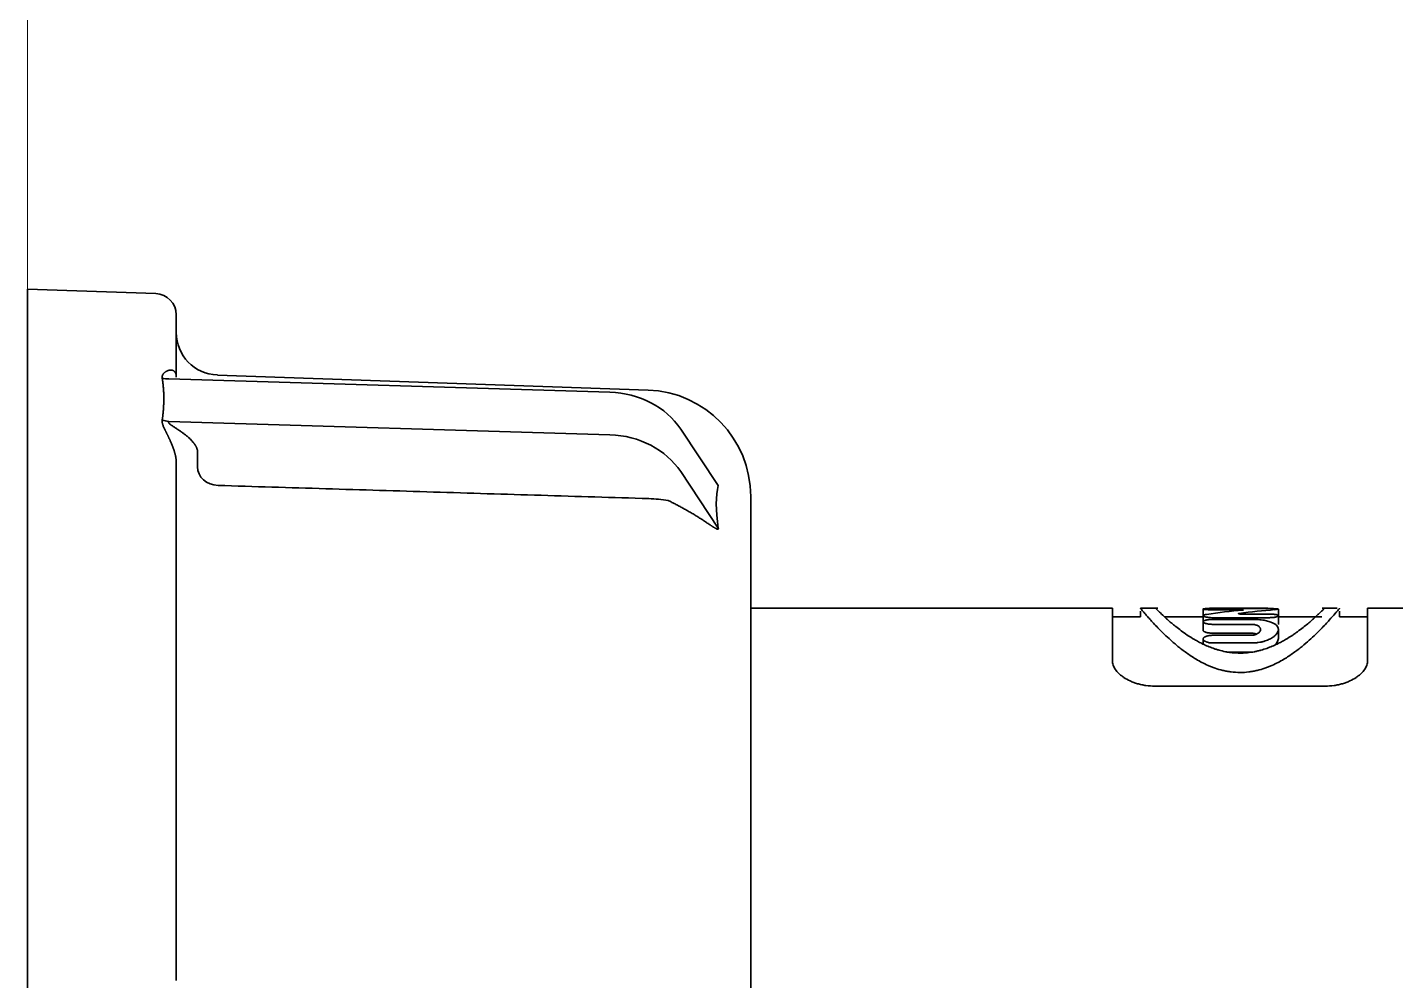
# Model space of a CAD drawing. Extents: x 5809 to 10669, y -850 to 3886.
# Drawn here: x 9464.05 to 9496.21, y 1351.83 to 1374.23 of the extents above; entities that cross this region are included whole.
import ezdxf

# ---------------------------------------------------------------- set-up
doc = ezdxf.new("R2010")
doc.units = 0
doc.header["$LTSCALE"] = 5
doc.layers.get('0').update_dxf_attribs({"linetype": 'CONTINUOUS', "lineweight": 0})
doc.layers.add('1', color=7, linetype='CONTINUOUS', true_color=0xffffff)

msp = doc.modelspace()

# ---------------------------------------------------------------- linework, layer by layer
at = {"color": 4}
msp.add_line((9464.053, 1399.826), (9464.053, 1299.826), dxfattribs=at)
at = {"layer": '1', "color": 7, "linetype": 'Continuous', "lineweight": 35}
for p, q in [((9464.053, 1331.576), (9464.053, 1368.076)), ((9467.071, 1367.971), (9464.053, 1368.076)), ((9467.553, 1367.471), (9467.553, 1366.009)), ((9467.375, 1365.966), (9477.745, 1365.652)), ((9478.641, 1365.704), (9468.518, 1366.057)), ((9477.745, 1364.652), (9467.375, 1364.966)), ((9479.408, 1364.787), (9480.291, 1363.462)), ((9468.053, 1363.898), (9468.053, 1364.262)), ((9467.553, 1364.009), (9467.553, 1351.826)), ((9480.291, 1362.462), (9479.408, 1363.787)), ((9481.053, 1363.206), (9481.053, 1336.447)), ((9489.553, 1360.576), (9481.053, 1360.576)), ((9489.553, 1360.576), (9489.553, 1359.343)), ((9490.211, 1360.376), (9489.553, 1360.376)), ((9490.62, 1360.576), (9490.211, 1360.576)), ((9490.211, 1360.508), (9490.211, 1360.376)), ((9491.688, 1360.376), (9490.776, 1360.376)), ((9491.688, 1360.403), (9491.688, 1360.557)), ((9491.688, 1360.401), (9491.688, 1360.262)), ((9493.207, 1360.568), (9491.923, 1360.568)), ((9491.923, 1360.54), (9492.584, 1360.54)), ((9492.833, 1360.315), (9491.923, 1360.315)), ((9491.931, 1360.354), (9493.221, 1360.354)), ((9493.203, 1360.576), (9491.951, 1360.576)), ((9492.44, 1360.568), (9492.44, 1360.574)), ((9492.44, 1360.574), (9492.703, 1360.574)), ((9492.533, 1360.443), (9492.533, 1360.455)), ((9493.221, 1360.44), (9492.568, 1360.44)), ((9492.584, 1360.54), (9492.584, 1360.53)), ((9492.636, 1360.537), (9492.584, 1360.54)), ((9492.62, 1360.533), (9492.636, 1360.536)), ((9492.703, 1360.574), (9492.703, 1360.568)), ((9493.455, 1360.556), (9493.375, 1360.543)), ((9493.455, 1360.406), (9493.455, 1360.556)), ((9493.455, 1360.197), (9493.455, 1360.4)), ((9494.48, 1360.376), (9493.455, 1360.376)), ((9494.837, 1360.576), (9494.487, 1360.576)), ((9494.895, 1360.376), (9494.895, 1360.507)), ((9495.553, 1360.376), (9494.895, 1360.376)), ((9495.553, 1360.576), (9495.553, 1359.343)), ((9514.953, 1360.576), (9495.553, 1360.576)), ((9491.688, 1360.259), (9491.688, 1360.053)), ((9491.923, 1360.198), (9492.817, 1360.198)), ((9492.817, 1359.991), (9491.923, 1359.991)), ((9493.455, 1359.868), (9493.455, 1360.077)), ((9491.688, 1359.853), (9491.688, 1359.742)), ((9492.817, 1359.941), (9491.923, 1359.941)), ((9491.923, 1359.76), (9492.833, 1359.76)), ((9492.833, 1359.543), (9492.316, 1359.543)), ((9494.553, 1358.746), (9490.553, 1358.746))]:
    msp.add_line(p, q, dxfattribs=at)
for centre, radius, start, end in [((9467.053, 1367.471), 0.5, 0, 88), ((9468.553, 1367.057), 1, 180, 268), ((9478.553, 1363.206), 2.5, 0, 88)]:
    msp.add_arc(centre, radius, start, end, dxfattribs=at)
for centre, major_axis, ratio, start_param, end_param in [((9477.676, 1363.921), (2, 0), 0.866025, 0.523599, 1.53589), ((9477.676, 1362.921), (-2, 0), 0.866025, 3.665191, 4.677482), ((9468.555, 1363.896), (0.502, 0), 0.866025, 3.137813, 4.674264), ((9482.995, 1358.905), (-2.46, 4.919), 0.25, 0.28081, 0.646485), ((9478.553, 1360.574), (-2.98, 0), 0.866025, 4.522349, 4.677177), ((9493.668, 1349.826), (11.675, 0), 0.92076, 1.660733, 1.734392), ((9494.284, 1349.826), (-11.675, 0), 0.92076, -1.49287, -1.42025)]:
    msp.add_ellipse(centre, major_axis=major_axis, ratio=ratio, start_param=start_param, end_param=end_param, dxfattribs=at)
for points, knots in [([(9467.223, 1365.979), (9467.223, 1365.981), (9467.222, 1365.985), (9467.221, 1365.99), (9467.221, 1365.996), (9467.221, 1366.001), (9467.221, 1366.007), (9467.221, 1366.012), (9467.221, 1366.018), (9467.222, 1366.023), (9467.223, 1366.028), (9467.224, 1366.033), (9467.225, 1366.038), (9467.227, 1366.043), (9467.229, 1366.048), (9467.231, 1366.053), (9467.233, 1366.058), (9467.235, 1366.063), (9467.24, 1366.072), (9467.248, 1366.084), (9467.261, 1366.098), (9467.275, 1366.113), (9467.289, 1366.124), (9467.303, 1366.133), (9467.314, 1366.141), (9467.326, 1366.148), (9467.338, 1366.154), (9467.351, 1366.159), (9467.363, 1366.164), (9467.375, 1366.168), (9467.388, 1366.171), (9467.401, 1366.173), (9467.409, 1366.174), (9467.413, 1366.174)], [0, 0, 0, 0, 0.015878, 0.031814, 0.047812, 0.06388, 0.080024, 0.096249, 0.112563, 0.128971, 0.145479, 0.162093, 0.178818, 0.19566, 0.212625, 0.229717, 0.246942, 0.264306, 0.281812, 0.341486, 0.403922, 0.469212, 0.537436, 0.583365, 0.629342, 0.675374, 0.721474, 0.767649, 0.81391, 0.860266, 0.906726, 0.953301, 1, 1, 1, 1]), ([(9467.413, 1366.174), (9467.415, 1366.174), (9467.419, 1366.174), (9467.426, 1366.175), (9467.432, 1366.174), (9467.438, 1366.174), (9467.444, 1366.173), (9467.45, 1366.172), (9467.455, 1366.171), (9467.461, 1366.17), (9467.466, 1366.168), (9467.471, 1366.166), (9467.476, 1366.164), (9467.481, 1366.162), (9467.486, 1366.159), (9467.491, 1366.157), (9467.495, 1366.154), (9467.5, 1366.15), (9467.504, 1366.147), (9467.508, 1366.143), (9467.512, 1366.139), (9467.517, 1366.133), (9467.523, 1366.126), (9467.528, 1366.118), (9467.532, 1366.11), (9467.536, 1366.102), (9467.54, 1366.093), (9467.543, 1366.084), (9467.546, 1366.074), (9467.548, 1366.064), (9467.55, 1366.054), (9467.551, 1366.043), (9467.553, 1366.032), (9467.553, 1366.02), (9467.553, 1366.013), (9467.553, 1366.009)], [0, 0, 0, 0, 0.033366, 0.06622, 0.098563, 0.130401, 0.161736, 0.192573, 0.222914, 0.252765, 0.282129, 0.311011, 0.339415, 0.367347, 0.394812, 0.421815, 0.448361, 0.474458, 0.50011, 0.525325, 0.550109, 0.589003, 0.62668, 0.663174, 0.698524, 0.732768, 0.765952, 0.798124, 0.829336, 0.859645, 0.889114, 0.917809, 0.945803, 0.973173, 1, 1, 1, 1]), ([(9467.223, 1365.004), (9467.224, 1365.012), (9467.227, 1365.028), (9467.23, 1365.053), (9467.234, 1365.077), (9467.237, 1365.102), (9467.24, 1365.127), (9467.242, 1365.152), (9467.245, 1365.178), (9467.247, 1365.203), (9467.249, 1365.229), (9467.251, 1365.256), (9467.253, 1365.282), (9467.255, 1365.309), (9467.256, 1365.336), (9467.257, 1365.363), (9467.258, 1365.39), (9467.259, 1365.418), (9467.259, 1365.445), (9467.259, 1365.473), (9467.259, 1365.508), (9467.259, 1365.55), (9467.258, 1365.597), (9467.257, 1365.643), (9467.255, 1365.689), (9467.252, 1365.733), (9467.249, 1365.776), (9467.245, 1365.819), (9467.24, 1365.86), (9467.235, 1365.901), (9467.23, 1365.94), (9467.225, 1365.966), (9467.223, 1365.979)], [0, 0, 0, 0, 0.023767, 0.047813, 0.072139, 0.096746, 0.121634, 0.146804, 0.172257, 0.197993, 0.224014, 0.25032, 0.276911, 0.303788, 0.330952, 0.358404, 0.386144, 0.414172, 0.44249, 0.471098, 0.499996, 0.549727, 0.598592, 0.646596, 0.693742, 0.740031, 0.785469, 0.830058, 0.873802, 0.916704, 0.958769, 1, 1, 1, 1]), ([(9467.413, 1364.508), (9467.411, 1364.513), (9467.406, 1364.523), (9467.399, 1364.538), (9467.392, 1364.554), (9467.385, 1364.568), (9467.378, 1364.583), (9467.371, 1364.598), (9467.364, 1364.612), (9467.358, 1364.626), (9467.351, 1364.641), (9467.344, 1364.655), (9467.337, 1364.668), (9467.33, 1364.682), (9467.324, 1364.696), (9467.317, 1364.709), (9467.31, 1364.722), (9467.304, 1364.735), (9467.298, 1364.748), (9467.288, 1364.768), (9467.275, 1364.795), (9467.261, 1364.826), (9467.248, 1364.856), (9467.239, 1364.88), (9467.233, 1364.899), (9467.229, 1364.913), (9467.226, 1364.928), (9467.223, 1364.941), (9467.222, 1364.955), (9467.221, 1364.968), (9467.221, 1364.98), (9467.221, 1364.993), (9467.222, 1365), (9467.223, 1365.004)], [0, 0, 0, 0, 0.025956, 0.051873, 0.077753, 0.103598, 0.129409, 0.155187, 0.180935, 0.206654, 0.232345, 0.258011, 0.283653, 0.309272, 0.334871, 0.36045, 0.386012, 0.411559, 0.437091, 0.462612, 0.530774, 0.596037, 0.65848, 0.718196, 0.751132, 0.783577, 0.815565, 0.847131, 0.878313, 0.90915, 0.939682, 0.969951, 1, 1, 1, 1]), ([(9467.375, 1364.966), (9467.374, 1364.964), (9467.372, 1364.961), (9467.371, 1364.956), (9467.37, 1364.951), (9467.371, 1364.946), (9467.373, 1364.94), (9467.376, 1364.934), (9467.379, 1364.928), (9467.384, 1364.922), (9467.39, 1364.915), (9467.397, 1364.909), (9467.408, 1364.899), (9467.425, 1364.886), (9467.449, 1364.869), (9467.478, 1364.849), (9467.505, 1364.832), (9467.532, 1364.815), (9467.558, 1364.798), (9467.593, 1364.775), (9467.642, 1364.742), (9467.697, 1364.704), (9467.755, 1364.661), (9467.805, 1364.62), (9467.852, 1364.579), (9467.893, 1364.54), (9467.929, 1364.502), (9467.952, 1364.474), (9467.966, 1364.457), (9467.972, 1364.449), (9467.977, 1364.441), (9467.983, 1364.434), (9467.988, 1364.426), (9467.993, 1364.419), (9467.998, 1364.411), (9468.003, 1364.404), (9468.007, 1364.396), (9468.011, 1364.389), (9468.015, 1364.382), (9468.019, 1364.375), (9468.023, 1364.367), (9468.026, 1364.36), (9468.029, 1364.353), (9468.032, 1364.346), (9468.035, 1364.339), (9468.038, 1364.333), (9468.04, 1364.326), (9468.042, 1364.319), (9468.044, 1364.312), (9468.046, 1364.306), (9468.048, 1364.299), (9468.049, 1364.293), (9468.051, 1364.287), (9468.052, 1364.28), (9468.052, 1364.274), (9468.053, 1364.268), (9468.053, 1364.264), (9468.053, 1364.262)], [0, 0, 0, 0, 0.008827, 0.017529, 0.026214, 0.034991, 0.043964, 0.053232, 0.062884, 0.073, 0.083649, 0.094889, 0.106772, 0.133274, 0.163963, 0.19895, 0.238314, 0.259625, 0.290185, 0.329995, 0.379055, 0.458183, 0.519485, 0.58154, 0.638683, 0.690987, 0.738547, 0.781491, 0.790577, 0.79953, 0.808349, 0.817039, 0.8256, 0.834035, 0.842346, 0.850535, 0.858606, 0.86656, 0.874401, 0.882131, 0.889753, 0.89727, 0.904687, 0.912004, 0.919228, 0.92636, 0.933406, 0.940368, 0.947251, 0.954059, 0.960796, 0.967468, 0.974078, 0.980631, 0.987132, 0.993587, 1, 1, 1, 1]), ([(9467.553, 1364.009), (9467.553, 1364.011), (9467.553, 1364.016), (9467.553, 1364.023), (9467.553, 1364.031), (9467.552, 1364.039), (9467.552, 1364.047), (9467.551, 1364.055), (9467.55, 1364.063), (9467.549, 1364.071), (9467.548, 1364.08), (9467.547, 1364.088), (9467.546, 1364.097), (9467.545, 1364.106), (9467.543, 1364.115), (9467.541, 1364.125), (9467.54, 1364.134), (9467.538, 1364.144), (9467.536, 1364.153), (9467.534, 1364.163), (9467.531, 1364.173), (9467.529, 1364.183), (9467.526, 1364.194), (9467.524, 1364.204), (9467.521, 1364.214), (9467.518, 1364.225), (9467.515, 1364.236), (9467.51, 1364.251), (9467.504, 1364.271), (9467.496, 1364.296), (9467.488, 1364.321), (9467.478, 1364.347), (9467.469, 1364.373), (9467.459, 1364.399), (9467.448, 1364.426), (9467.437, 1364.453), (9467.425, 1364.48), (9467.417, 1364.499), (9467.413, 1364.508)], [0, 0, 0, 0, 0.014378, 0.028902, 0.043586, 0.058442, 0.073484, 0.088723, 0.104172, 0.11984, 0.13574, 0.151881, 0.168274, 0.184928, 0.201853, 0.219056, 0.236547, 0.254333, 0.272422, 0.290821, 0.309537, 0.328577, 0.347948, 0.367654, 0.387703, 0.408098, 0.428847, 0.449953, 0.497402, 0.546428, 0.597075, 0.649384, 0.703393, 0.759133, 0.816637, 0.875933, 0.937046, 1, 1, 1, 1]), ([(9479.116, 1363.109), (9479.127, 1363.103), (9479.15, 1363.091), (9479.185, 1363.074), (9479.221, 1363.055), (9479.258, 1363.036), (9479.296, 1363.017), (9479.335, 1362.996), (9479.375, 1362.975), (9479.415, 1362.953), (9479.457, 1362.93), (9479.499, 1362.907), (9479.543, 1362.883), (9479.586, 1362.858), (9479.631, 1362.833), (9479.676, 1362.806), (9479.722, 1362.779), (9479.768, 1362.751), (9479.812, 1362.723), (9479.854, 1362.697), (9479.894, 1362.671), (9479.933, 1362.646), (9479.973, 1362.619), (9480.013, 1362.592), (9480.052, 1362.566), (9480.086, 1362.543), (9480.114, 1362.525), (9480.137, 1362.51), (9480.157, 1362.497), (9480.176, 1362.485), (9480.194, 1362.474), (9480.21, 1362.465), (9480.225, 1362.456), (9480.236, 1362.45), (9480.243, 1362.446), (9480.247, 1362.444), (9480.251, 1362.442), (9480.254, 1362.441), (9480.258, 1362.439), (9480.261, 1362.438), (9480.264, 1362.437), (9480.267, 1362.436), (9480.27, 1362.435), (9480.272, 1362.435), (9480.275, 1362.434), (9480.277, 1362.434), (9480.279, 1362.434), (9480.281, 1362.434), (9480.283, 1362.434), (9480.285, 1362.435), (9480.286, 1362.435), (9480.288, 1362.436), (9480.289, 1362.437), (9480.29, 1362.438), (9480.291, 1362.439), (9480.292, 1362.441), (9480.292, 1362.442), (9480.293, 1362.444), (9480.293, 1362.446), (9480.293, 1362.448), (9480.293, 1362.451), (9480.293, 1362.453), (9480.292, 1362.456), (9480.292, 1362.459), (9480.292, 1362.461), (9480.291, 1362.462)], [0, 0, 0, 0, 0.022749, 0.046442, 0.071084, 0.096677, 0.123224, 0.150727, 0.17919, 0.208613, 0.238998, 0.270347, 0.302662, 0.335944, 0.370194, 0.405413, 0.441603, 0.478764, 0.516896, 0.550512, 0.584107, 0.617682, 0.651237, 0.690279, 0.725292, 0.756281, 0.783252, 0.803729, 0.82322, 0.841731, 0.85927, 0.875843, 0.891461, 0.906135, 0.910594, 0.914927, 0.919136, 0.92322, 0.927183, 0.931027, 0.934753, 0.938363, 0.941861, 0.945249, 0.948531, 0.951708, 0.954786, 0.957768, 0.96066, 0.963464, 0.966189, 0.968838, 0.971418, 0.973938, 0.976403, 0.978822, 0.981203, 0.983556, 0.985888, 0.988211, 0.990533, 0.992863, 0.995212, 0.997588, 1, 1, 1, 1]), ([(9490.211, 1360.576), (9490.211, 1360.576), (9490.22, 1360.566), (9490.246, 1360.534), (9490.269, 1360.508), (9490.3, 1360.472), (9490.327, 1360.441), (9490.336, 1360.429), (9490.357, 1360.406), (9490.367, 1360.394), (9490.402, 1360.355), (9490.427, 1360.327), (9490.482, 1360.266), (9490.512, 1360.233), (9490.578, 1360.163), (9490.614, 1360.126), (9490.691, 1360.047), (9490.732, 1360.006), (9490.822, 1359.919), (9490.871, 1359.874), (9490.937, 1359.815), (9490.95, 1359.803), (9490.978, 1359.779), (9491.019, 1359.743), (9491.064, 1359.706), (9491.156, 1359.631), (9491.221, 1359.581), (9491.329, 1359.504), (9491.366, 1359.478), (9491.444, 1359.427), (9491.484, 1359.402), (9491.568, 1359.352), (9491.611, 1359.327), (9491.704, 1359.279), (9491.752, 1359.256), (9491.829, 1359.222), (9491.856, 1359.211), (9491.897, 1359.195), (9491.911, 1359.189), (9491.939, 1359.179), (9491.953, 1359.174), (9492.025, 1359.149), (9492.085, 1359.131), (9492.164, 1359.112), (9492.18, 1359.109), (9492.212, 1359.102), (9492.229, 1359.099), (9492.279, 1359.09), (9492.312, 1359.085), (9492.413, 1359.072), (9492.482, 1359.067), (9492.553, 1359.067)], [0, 0, 0, 0, 0.124978, 0.124978, 0.187479, 0.249981, 0.249981, 0.281232, 0.281232, 0.312483, 0.312483, 0.374984, 0.374984, 0.437486, 0.437486, 0.499987, 0.499987, 0.562489, 0.562489, 0.62499, 0.62499, 0.640616, 0.640616, 0.656241, 0.687492, 0.687492, 0.749994, 0.749994, 0.781244, 0.781244, 0.812495, 0.812495, 0.843746, 0.843746, 0.874997, 0.874997, 0.890622, 0.890622, 0.898435, 0.898435, 0.906248, 0.906248, 0.937498, 0.937498, 0.945311, 0.945311, 0.953124, 0.953124, 0.968749, 0.968749, 1, 1, 1, 1]), ([(9492.553, 1359.523), (9492.494, 1359.523), (9492.437, 1359.526), (9492.352, 1359.534), (9492.324, 1359.538), (9492.268, 1359.546), (9492.241, 1359.55), (9492.161, 1359.566), (9492.11, 1359.578), (9492.037, 1359.598), (9492.014, 1359.605), (9491.967, 1359.619), (9491.944, 1359.627), (9491.878, 1359.65), (9491.836, 1359.666), (9491.756, 1359.7), (9491.719, 1359.717), (9491.646, 1359.752), (9491.611, 1359.77), (9491.561, 1359.797), (9491.545, 1359.806), (9491.513, 1359.824), (9491.497, 1359.833), (9491.421, 1359.878), (9491.365, 1359.913), (9491.261, 1359.982), (9491.213, 1360.016), (9491.124, 1360.082), (9491.083, 1360.114), (9491.026, 1360.16), (9491.007, 1360.175), (9490.972, 1360.204), (9490.955, 1360.219), (9490.906, 1360.26), (9490.876, 1360.286), (9490.82, 1360.336), (9490.795, 1360.359), (9490.725, 1360.423), (9490.687, 1360.459), (9490.643, 1360.502), (9490.63, 1360.515), (9490.607, 1360.537), (9490.598, 1360.546), (9490.587, 1360.558), (9490.584, 1360.561), (9490.578, 1360.566), (9490.576, 1360.569), (9490.57, 1360.574), (9490.568, 1360.576), (9490.568, 1360.576)], [0, 0, 0, 0, 0.031283, 0.031283, 0.046924, 0.046924, 0.062565, 0.062565, 0.093848, 0.093848, 0.109489, 0.109489, 0.12513, 0.12513, 0.156413, 0.156413, 0.187695, 0.187695, 0.218978, 0.218978, 0.234619, 0.234619, 0.25026, 0.25026, 0.312825, 0.312825, 0.37539, 0.37539, 0.437955, 0.437955, 0.469238, 0.469238, 0.50052, 0.50052, 0.563085, 0.563085, 0.62565, 0.62565, 0.75078, 0.75078, 0.813345, 0.813345, 0.87591, 0.87591, 0.907193, 0.907193, 0.938475, 0.938475, 1, 1, 1, 1]), ([(9492.44, 1360.574), (9492.412, 1360.574), (9492.385, 1360.574), (9492.33, 1360.574), (9492.303, 1360.574), (9492.263, 1360.574), (9492.25, 1360.574), (9492.223, 1360.574), (9492.21, 1360.574), (9492.172, 1360.575), (9492.147, 1360.575), (9492.099, 1360.575), (9492.076, 1360.575), (9492.043, 1360.576), (9492.032, 1360.576), (9492.01, 1360.576), (9491.979, 1360.576), (9491.95, 1360.576), (9491.923, 1360.576), (9491.914, 1360.576), (9491.896, 1360.576), (9491.888, 1360.576), (9491.847, 1360.576), (9491.82, 1360.575), (9491.772, 1360.573), (9491.751, 1360.572), (9491.703, 1360.566), (9491.688, 1360.561), (9491.688, 1360.554)], [0, 0, 0, 0, 0.062605, 0.062605, 0.12521, 0.12521, 0.156513, 0.156513, 0.187815, 0.187815, 0.25042, 0.25042, 0.313026, 0.313026, 0.344328, 0.344328, 0.375631, 0.438236, 0.438236, 0.469538, 0.469538, 0.500841, 0.500841, 0.626051, 0.626051, 0.751261, 0.751261, 1, 1, 1, 1]), ([(9491.923, 1360.54), (9491.907, 1360.54), (9491.892, 1360.541), (9491.87, 1360.541), (9491.862, 1360.541), (9491.847, 1360.541), (9491.84, 1360.542), (9491.819, 1360.542), (9491.805, 1360.543), (9491.78, 1360.544), (9491.768, 1360.545), (9491.746, 1360.547), (9491.736, 1360.548), (9491.723, 1360.549), (9491.719, 1360.549), (9491.712, 1360.55), (9491.706, 1360.551), (9491.701, 1360.552), (9491.696, 1360.553), (9491.694, 1360.554), (9491.69, 1360.555), (9491.688, 1360.556), (9491.688, 1360.558), (9491.689, 1360.558), (9491.69, 1360.559), (9491.691, 1360.559), (9491.696, 1360.561), (9491.7, 1360.561), (9491.709, 1360.562), (9491.712, 1360.563), (9491.719, 1360.563), (9491.723, 1360.564), (9491.736, 1360.565), (9491.746, 1360.565), (9491.768, 1360.566), (9491.78, 1360.567), (9491.799, 1360.567), (9491.805, 1360.567), (9491.819, 1360.568), (9491.826, 1360.568), (9491.847, 1360.568), (9491.862, 1360.568), (9491.892, 1360.568), (9491.907, 1360.568), (9491.923, 1360.568)], [0, 0, 0, 0, 0.0625, 0.0625, 0.09375, 0.09375, 0.125, 0.125, 0.1875, 0.1875, 0.25, 0.25, 0.3125, 0.3125, 0.34375, 0.34375, 0.375, 0.40625, 0.40625, 0.4375, 0.4375, 0.5, 0.5, 0.53125, 0.53125, 0.5625, 0.5625, 0.625, 0.625, 0.65625, 0.65625, 0.6875, 0.6875, 0.75, 0.75, 0.8125, 0.8125, 0.84375, 0.84375, 0.875, 0.875, 0.9375, 0.9375, 1, 1, 1, 1]), ([(9491.931, 1360.354), (9491.907, 1360.354), (9491.882, 1360.355), (9491.853, 1360.357), (9491.847, 1360.357), (9491.836, 1360.358), (9491.819, 1360.36), (9491.803, 1360.362), (9491.783, 1360.364), (9491.774, 1360.366), (9491.756, 1360.369), (9491.748, 1360.371), (9491.733, 1360.375), (9491.726, 1360.377), (9491.714, 1360.381), (9491.709, 1360.383), (9491.7, 1360.387), (9491.697, 1360.39), (9491.691, 1360.394), (9491.688, 1360.398), (9491.688, 1360.403), (9491.689, 1360.406), (9491.69, 1360.407), (9491.692, 1360.409), (9491.693, 1360.41), (9491.697, 1360.413), (9491.701, 1360.415), (9491.71, 1360.419), (9491.715, 1360.421), (9491.733, 1360.427), (9491.749, 1360.43), (9491.767, 1360.433)], [0, 0, 0, 0, 0.125, 0.125, 0.15625, 0.15625, 0.1875, 0.25, 0.25, 0.3125, 0.3125, 0.375, 0.375, 0.4375, 0.4375, 0.5, 0.5, 0.5625, 0.5625, 0.625, 0.6875, 0.6875, 0.71875, 0.71875, 0.75, 0.75, 0.8125, 0.8125, 0.875, 0.875, 1, 1, 1, 1]), ([(9491.923, 1360.198), (9491.907, 1360.198), (9491.892, 1360.198), (9491.869, 1360.2), (9491.861, 1360.2), (9491.846, 1360.202), (9491.839, 1360.202), (9491.818, 1360.205), (9491.804, 1360.207), (9491.785, 1360.21), (9491.779, 1360.211), (9491.767, 1360.214), (9491.761, 1360.215), (9491.745, 1360.22), (9491.735, 1360.223), (9491.718, 1360.23), (9491.711, 1360.233), (9491.703, 1360.238), (9491.7, 1360.24), (9491.696, 1360.244), (9491.694, 1360.246), (9491.69, 1360.252), (9491.688, 1360.255), (9491.688, 1360.263), (9491.69, 1360.267), (9491.695, 1360.274), (9491.7, 1360.277), (9491.708, 1360.282), (9491.712, 1360.284), (9491.719, 1360.287), (9491.722, 1360.289), (9491.735, 1360.293), (9491.745, 1360.296), (9491.766, 1360.301), (9491.778, 1360.304), (9491.797, 1360.306), (9491.804, 1360.307), (9491.818, 1360.309), (9491.825, 1360.31), (9491.846, 1360.312), (9491.861, 1360.313), (9491.891, 1360.314), (9491.907, 1360.315), (9491.923, 1360.315)], [0, 0, 0, 0, 0.0625, 0.0625, 0.09375, 0.09375, 0.125, 0.125, 0.1875, 0.1875, 0.21875, 0.21875, 0.25, 0.25, 0.3125, 0.3125, 0.375, 0.375, 0.40625, 0.40625, 0.4375, 0.4375, 0.5, 0.5, 0.5625, 0.5625, 0.625, 0.625, 0.65625, 0.65625, 0.6875, 0.6875, 0.75, 0.75, 0.8125, 0.8125, 0.84375, 0.84375, 0.875, 0.875, 0.9375, 0.9375, 1, 1, 1, 1]), ([(9492.533, 1360.455), (9492.529, 1360.454), (9492.526, 1360.453), (9492.521, 1360.452), (9492.519, 1360.451), (9492.516, 1360.45), (9492.516, 1360.449), (9492.517, 1360.447), (9492.518, 1360.446), (9492.521, 1360.445), (9492.524, 1360.444), (9492.531, 1360.443), (9492.534, 1360.442), (9492.543, 1360.441), (9492.548, 1360.441), (9492.558, 1360.44), (9492.563, 1360.44), (9492.568, 1360.44)], [0, 0, 0, 0, 0.125, 0.125, 0.25, 0.25, 0.375, 0.375, 0.5, 0.5, 0.625, 0.625, 0.75, 0.75, 0.875, 0.875, 1, 1, 1, 1]), ([(9494.538, 1360.576), (9494.538, 1360.576), (9494.538, 1360.576), (9494.538, 1360.576), (9494.531, 1360.569), (9494.509, 1360.547), (9494.5, 1360.538), (9494.478, 1360.516), (9494.465, 1360.503), (9494.435, 1360.474), (9494.418, 1360.458), (9494.389, 1360.431), (9494.379, 1360.421), (9494.358, 1360.401), (9494.347, 1360.391), (9494.312, 1360.359), (9494.286, 1360.336), (9494.231, 1360.286), (9494.201, 1360.26), (9494.136, 1360.205), (9494.101, 1360.176), (9494.025, 1360.115), (9493.984, 1360.083), (9493.917, 1360.033), (9493.893, 1360.017), (9493.845, 1359.982), (9493.82, 1359.965), (9493.741, 1359.913), (9493.685, 1359.877), (9493.593, 1359.823), (9493.561, 1359.805), (9493.495, 1359.77), (9493.46, 1359.752), (9493.388, 1359.717), (9493.35, 1359.7), (9493.29, 1359.675), (9493.27, 1359.667), (9493.228, 1359.65), (9493.206, 1359.642), (9493.14, 1359.619), (9493.094, 1359.604), (9493.021, 1359.584), (9492.996, 1359.578), (9492.945, 1359.566), (9492.919, 1359.56), (9492.839, 1359.545), (9492.784, 1359.537), (9492.713, 1359.53), (9492.699, 1359.529), (9492.67, 1359.527), (9492.656, 1359.526), (9492.612, 1359.524), (9492.583, 1359.523), (9492.553, 1359.523)], [0, 0, 0, 0, 0.000908, 0.000908, 0.125795, 0.125795, 0.188238, 0.188238, 0.250681, 0.250681, 0.313124, 0.313124, 0.344346, 0.344346, 0.375568, 0.375568, 0.438011, 0.438011, 0.500454, 0.500454, 0.562897, 0.562897, 0.625341, 0.625341, 0.656562, 0.656562, 0.687784, 0.687784, 0.750227, 0.750227, 0.781449, 0.781449, 0.81267, 0.81267, 0.843892, 0.843892, 0.859503, 0.859503, 0.875114, 0.875114, 0.906335, 0.906335, 0.921946, 0.921946, 0.937557, 0.937557, 0.968778, 0.968778, 0.976584, 0.976584, 0.984389, 0.984389, 1, 1, 1, 1]), ([(9492.553, 1359.067), (9492.624, 1359.067), (9492.693, 1359.072), (9492.794, 1359.084), (9492.827, 1359.089), (9492.893, 1359.101), (9492.925, 1359.108), (9493.02, 1359.131), (9493.08, 1359.149), (9493.165, 1359.178), (9493.193, 1359.188), (9493.234, 1359.204), (9493.247, 1359.21), (9493.274, 1359.221), (9493.287, 1359.226), (9493.352, 1359.255), (9493.401, 1359.278), (9493.494, 1359.327), (9493.538, 1359.352), (9493.623, 1359.402), (9493.663, 1359.427), (9493.741, 1359.479), (9493.778, 1359.504), (9493.886, 1359.581), (9493.951, 1359.632), (9494.073, 1359.73), (9494.129, 1359.779), (9494.234, 1359.872), (9494.282, 1359.917), (9494.35, 1359.983), (9494.372, 1360.004), (9494.414, 1360.046), (9494.434, 1360.066), (9494.493, 1360.126), (9494.529, 1360.163), (9494.594, 1360.233), (9494.625, 1360.266), (9494.707, 1360.357), (9494.752, 1360.409), (9494.806, 1360.471), (9494.822, 1360.489), (9494.849, 1360.521), (9494.86, 1360.534), (9494.873, 1360.55), (9494.877, 1360.554), (9494.884, 1360.562), (9494.887, 1360.566), (9494.893, 1360.573), (9494.895, 1360.576), (9494.895, 1360.576)], [0, 0, 0, 0, 0.031283, 0.031283, 0.046924, 0.046924, 0.062565, 0.062565, 0.093848, 0.093848, 0.10949, 0.10949, 0.11731, 0.11731, 0.125131, 0.125131, 0.156414, 0.156414, 0.187696, 0.187696, 0.218979, 0.218979, 0.250262, 0.250262, 0.312827, 0.312827, 0.375393, 0.375393, 0.437958, 0.437958, 0.469241, 0.469241, 0.500523, 0.500523, 0.563089, 0.563089, 0.625654, 0.625654, 0.750785, 0.750785, 0.813351, 0.813351, 0.875916, 0.875916, 0.907199, 0.907199, 0.938481, 0.938481, 1, 1, 1, 1]), ([(9493.204, 1360.576), (9493.197, 1360.576), (9493.191, 1360.576), (9493.174, 1360.576), (9493.165, 1360.576), (9493.134, 1360.576), (9493.113, 1360.576), (9493.068, 1360.575), (9493.045, 1360.575), (9493.009, 1360.575), (9492.997, 1360.575), (9492.972, 1360.575), (9492.959, 1360.575), (9492.921, 1360.574), (9492.895, 1360.574), (9492.842, 1360.574), (9492.815, 1360.574), (9492.773, 1360.574), (9492.759, 1360.574), (9492.731, 1360.574), (9492.717, 1360.574), (9492.703, 1360.574)], [0, 0, 0, 0, 0.049301, 0.049301, 0.122431, 0.122431, 0.268693, 0.268693, 0.414954, 0.414954, 0.488085, 0.488085, 0.561216, 0.561216, 0.707477, 0.707477, 0.853739, 0.853739, 0.926869, 0.926869, 1, 1, 1, 1]), ([(9492.833, 1360.315), (9492.859, 1360.315), (9492.885, 1360.314), (9492.935, 1360.312), (9492.96, 1360.311), (9493.008, 1360.307), (9493.031, 1360.305), (9493.076, 1360.299), (9493.098, 1360.296), (9493.139, 1360.289), (9493.158, 1360.285), (9493.195, 1360.277), (9493.212, 1360.272), (9493.245, 1360.263), (9493.261, 1360.258), (9493.29, 1360.248), (9493.303, 1360.242), (9493.34, 1360.226), (9493.361, 1360.214), (9493.388, 1360.195), (9493.396, 1360.189), (9493.411, 1360.176), (9493.417, 1360.169), (9493.446, 1360.135), (9493.456, 1360.106), (9493.455, 1360.068), (9493.454, 1360.06), (9493.451, 1360.044), (9493.444, 1360.021), (9493.431, 1359.997), (9493.407, 1359.964), (9493.392, 1359.948), (9493.365, 1359.924), (9493.355, 1359.916), (9493.334, 1359.9), (9493.323, 1359.892), (9493.286, 1359.868), (9493.258, 1359.853), (9493.217, 1359.835), (9493.209, 1359.831), (9493.192, 1359.824), (9493.183, 1359.821), (9493.156, 1359.811), (9493.137, 1359.805), (9493.107, 1359.796), (9493.096, 1359.793), (9493.075, 1359.788), (9493.064, 1359.785), (9493.031, 1359.778), (9493.008, 1359.774), (9492.972, 1359.769), (9492.96, 1359.767), (9492.935, 1359.764), (9492.923, 1359.763), (9492.885, 1359.761), (9492.859, 1359.76), (9492.833, 1359.76)], [0, 0, 0, 0, 0.03125, 0.03125, 0.0625, 0.0625, 0.09375, 0.09375, 0.125, 0.125, 0.15625, 0.15625, 0.1875, 0.1875, 0.21875, 0.21875, 0.25, 0.25, 0.3125, 0.3125, 0.34375, 0.34375, 0.375, 0.375, 0.5, 0.5, 0.53125, 0.53125, 0.5625, 0.625, 0.625, 0.6875, 0.6875, 0.71875, 0.71875, 0.75, 0.75, 0.8125, 0.8125, 0.828125, 0.828125, 0.84375, 0.84375, 0.875, 0.875, 0.890625, 0.890625, 0.90625, 0.90625, 0.9375, 0.9375, 0.953125, 0.953125, 0.96875, 0.96875, 1, 1, 1, 1]), ([(9493.207, 1360.568), (9493.232, 1360.568), (9493.256, 1360.568), (9493.286, 1360.568), (9493.292, 1360.568), (9493.304, 1360.568), (9493.309, 1360.568), (9493.326, 1360.567), (9493.337, 1360.567), (9493.357, 1360.566), (9493.367, 1360.566), (9493.385, 1360.565), (9493.394, 1360.565), (9493.405, 1360.564), (9493.409, 1360.564), (9493.416, 1360.564), (9493.419, 1360.563), (9493.429, 1360.563), (9493.434, 1360.562), (9493.443, 1360.561), (9493.447, 1360.56), (9493.449, 1360.559)], [0, 0, 0, 0, 0.222466, 0.222466, 0.278083, 0.278083, 0.333699, 0.333699, 0.444932, 0.444932, 0.556165, 0.556165, 0.667398, 0.667398, 0.723015, 0.723015, 0.778631, 0.778631, 0.889864, 0.889864, 1, 1, 1, 1]), ([(9493.221, 1360.44), (9493.236, 1360.44), (9493.252, 1360.44), (9493.274, 1360.439), (9493.282, 1360.439), (9493.297, 1360.438), (9493.304, 1360.438), (9493.325, 1360.436), (9493.339, 1360.435), (9493.358, 1360.433), (9493.364, 1360.432), (9493.376, 1360.431), (9493.382, 1360.43), (9493.398, 1360.427), (9493.408, 1360.425), (9493.421, 1360.422), (9493.425, 1360.421), (9493.432, 1360.418), (9493.438, 1360.416), (9493.443, 1360.413), (9493.448, 1360.411), (9493.45, 1360.409), (9493.454, 1360.405), (9493.455, 1360.403), (9493.455, 1360.397), (9493.454, 1360.394), (9493.448, 1360.389), (9493.444, 1360.386), (9493.435, 1360.382), (9493.432, 1360.38), (9493.424, 1360.378), (9493.42, 1360.377), (9493.408, 1360.373), (9493.398, 1360.371), (9493.376, 1360.366), (9493.365, 1360.364), (9493.346, 1360.362), (9493.339, 1360.361), (9493.325, 1360.359), (9493.318, 1360.359), (9493.297, 1360.357), (9493.282, 1360.356), (9493.252, 1360.355), (9493.236, 1360.354), (9493.221, 1360.354)], [0, 0, 0, 0, 0.0625, 0.0625, 0.09375, 0.09375, 0.125, 0.125, 0.1875, 0.1875, 0.21875, 0.21875, 0.25, 0.25, 0.3125, 0.3125, 0.34375, 0.34375, 0.375, 0.40625, 0.40625, 0.4375, 0.4375, 0.5, 0.5, 0.5625, 0.5625, 0.625, 0.625, 0.65625, 0.65625, 0.6875, 0.6875, 0.75, 0.75, 0.8125, 0.8125, 0.84375, 0.84375, 0.875, 0.875, 0.9375, 0.9375, 1, 1, 1, 1]), ([(9491.688, 1360.053), (9491.688, 1360.053), (9491.688, 1360.053), (9491.688, 1360.049), (9491.69, 1360.045), (9491.696, 1360.037), (9491.7, 1360.034), (9491.709, 1360.028), (9491.712, 1360.026), (9491.719, 1360.023), (9491.723, 1360.021), (9491.735, 1360.016), (9491.745, 1360.013), (9491.767, 1360.007), (9491.778, 1360.004), (9491.797, 1360.001), (9491.804, 1360), (9491.818, 1359.997), (9491.825, 1359.997), (9491.846, 1359.994), (9491.861, 1359.993), (9491.891, 1359.991), (9491.907, 1359.991), (9491.923, 1359.991)], [0, 0, 0, 0, 0.000523, 0.000523, 0.125458, 0.125458, 0.250393, 0.250393, 0.31286, 0.31286, 0.375327, 0.375327, 0.500262, 0.500262, 0.625196, 0.625196, 0.687664, 0.687664, 0.750131, 0.750131, 0.875065, 0.875065, 1, 1, 1, 1]), ([(9492.817, 1359.941), (9492.828, 1359.941), (9492.839, 1359.942), (9492.855, 1359.943), (9492.86, 1359.944), (9492.87, 1359.946), (9492.875, 1359.946), (9492.888, 1359.949), (9492.897, 1359.952), (9492.914, 1359.956), (9492.921, 1359.959), (9492.936, 1359.964), (9492.942, 1359.967), (9492.955, 1359.973), (9492.96, 1359.976), (9492.976, 1359.986), (9492.985, 1359.992), (9493, 1360.005), (9493.007, 1360.012), (9493.018, 1360.025), (9493.022, 1360.032), (9493.033, 1360.052), (9493.036, 1360.065), (9493.036, 1360.084), (9493.035, 1360.091), (9493.032, 1360.104), (9493.029, 1360.11), (9493.023, 1360.122), (9493.018, 1360.128), (9493.008, 1360.14), (9493.001, 1360.146), (9492.986, 1360.157), (9492.977, 1360.162), (9492.956, 1360.173), (9492.943, 1360.178), (9492.922, 1360.184), (9492.914, 1360.186), (9492.898, 1360.19), (9492.889, 1360.192), (9492.875, 1360.194), (9492.87, 1360.195), (9492.86, 1360.196), (9492.855, 1360.196), (9492.839, 1360.198), (9492.828, 1360.198), (9492.817, 1360.198)], [0, 0, 0, 0, 0.03125, 0.03125, 0.046875, 0.046875, 0.0625, 0.0625, 0.09375, 0.09375, 0.125, 0.125, 0.15625, 0.15625, 0.1875, 0.1875, 0.25, 0.25, 0.3125, 0.3125, 0.375, 0.375, 0.5, 0.5, 0.5625, 0.5625, 0.625, 0.625, 0.6875, 0.6875, 0.75, 0.75, 0.8125, 0.8125, 0.875, 0.875, 0.90625, 0.90625, 0.9375, 0.9375, 0.953125, 0.953125, 0.96875, 0.96875, 1, 1, 1, 1]), ([(9492.817, 1359.991), (9492.828, 1359.991), (9492.839, 1359.99), (9492.855, 1359.989), (9492.86, 1359.988), (9492.87, 1359.987), (9492.88, 1359.986), (9492.889, 1359.984), (9492.897, 1359.982), (9492.902, 1359.981), (9492.914, 1359.979), (9492.922, 1359.976), (9492.935, 1359.973), (9492.94, 1359.971), (9492.945, 1359.969)], [0, 0, 0, 0, 0.210163, 0.210163, 0.315244, 0.315244, 0.420326, 0.525407, 0.525407, 0.630488, 0.630488, 0.840651, 0.840651, 1, 1, 1, 1]), ([(9491.923, 1359.76), (9491.907, 1359.76), (9491.891, 1359.76), (9491.868, 1359.762), (9491.86, 1359.763), (9491.845, 1359.765), (9491.838, 1359.766), (9491.816, 1359.77), (9491.802, 1359.773), (9491.783, 1359.778), (9491.777, 1359.78), (9491.765, 1359.784), (9491.754, 1359.789), (9491.744, 1359.793), (9491.734, 1359.798), (9491.73, 1359.801), (9491.718, 1359.808), (9491.711, 1359.814), (9491.7, 1359.825), (9491.695, 1359.83), (9491.69, 1359.842), (9491.688, 1359.847), (9491.688, 1359.856), (9491.688, 1359.859), (9491.69, 1359.865), (9491.691, 1359.867), (9491.695, 1359.876), (9491.699, 1359.881), (9491.708, 1359.889), (9491.711, 1359.892), (9491.718, 1359.897), (9491.721, 1359.899), (9491.734, 1359.906), (9491.743, 1359.911), (9491.759, 1359.917), (9491.765, 1359.919), (9491.777, 1359.923), (9491.789, 1359.926), (9491.802, 1359.929), (9491.816, 1359.932), (9491.823, 1359.933), (9491.845, 1359.936), (9491.86, 1359.938), (9491.891, 1359.94), (9491.907, 1359.941), (9491.923, 1359.941)], [0, 0, 0, 0, 0.0625, 0.0625, 0.09375, 0.09375, 0.125, 0.125, 0.1875, 0.1875, 0.21875, 0.21875, 0.25, 0.28125, 0.28125, 0.3125, 0.3125, 0.375, 0.375, 0.4375, 0.4375, 0.5, 0.5, 0.53125, 0.53125, 0.5625, 0.5625, 0.625, 0.625, 0.65625, 0.65625, 0.6875, 0.6875, 0.75, 0.75, 0.78125, 0.78125, 0.8125, 0.84375, 0.84375, 0.875, 0.875, 0.9375, 0.9375, 1, 1, 1, 1]), ([(9493.368, 1359.713), (9493.37, 1359.715), (9493.372, 1359.717), (9493.383, 1359.727), (9493.391, 1359.736), (9493.407, 1359.752), (9493.413, 1359.761), (9493.443, 1359.802), (9493.455, 1359.834), (9493.455, 1359.867), (9493.455, 1359.868), (9493.455, 1359.869)], [0, 0, 0, 0, 0.03565, 0.03565, 0.192771, 0.192771, 0.349891, 0.349891, 0.978375, 0.978375, 1, 1, 1, 1]), ([(9490.553, 1358.746), (9490.482, 1358.746), (9490.412, 1358.751), (9490.326, 1358.763), (9490.309, 1358.766), (9490.276, 1358.772), (9490.259, 1358.775), (9490.209, 1358.786), (9490.177, 1358.795), (9490.115, 1358.813), (9490.084, 1358.823), (9490.041, 1358.839), (9490.026, 1358.845), (9489.998, 1358.857), (9489.984, 1358.863), (9489.917, 1358.894), (9489.868, 1358.921), (9489.813, 1358.958), (9489.802, 1358.965), (9489.781, 1358.981), (9489.771, 1358.988), (9489.742, 1359.012), (9489.723, 1359.027), (9489.673, 1359.075), (9489.645, 1359.108), (9489.611, 1359.159), (9489.601, 1359.175), (9489.584, 1359.209), (9489.576, 1359.226), (9489.559, 1359.276), (9489.553, 1359.309), (9489.553, 1359.343)], [0, 0, 0, 0, 0.125, 0.125, 0.15625, 0.15625, 0.1875, 0.1875, 0.25, 0.25, 0.3125, 0.3125, 0.34375, 0.34375, 0.375, 0.375, 0.5, 0.5, 0.53125, 0.53125, 0.5625, 0.5625, 0.625, 0.625, 0.75, 0.75, 0.8125, 0.8125, 0.875, 0.875, 1, 1, 1, 1]), ([(9494.553, 1358.746), (9494.625, 1358.746), (9494.695, 1358.751), (9494.78, 1358.763), (9494.797, 1358.766), (9494.831, 1358.772), (9494.848, 1358.775), (9494.898, 1358.786), (9494.93, 1358.795), (9494.992, 1358.813), (9495.022, 1358.823), (9495.066, 1358.839), (9495.08, 1358.845), (9495.109, 1358.857), (9495.122, 1358.863), (9495.19, 1358.894), (9495.239, 1358.921), (9495.294, 1358.958), (9495.305, 1358.965), (9495.326, 1358.981), (9495.336, 1358.988), (9495.365, 1359.012), (9495.383, 1359.027), (9495.433, 1359.075), (9495.461, 1359.108), (9495.496, 1359.159), (9495.506, 1359.175), (9495.523, 1359.209), (9495.53, 1359.226), (9495.547, 1359.276), (9495.553, 1359.309), (9495.553, 1359.343)], [0, 0, 0, 0, 0.125, 0.125, 0.15625, 0.15625, 0.1875, 0.1875, 0.25, 0.25, 0.3125, 0.3125, 0.34375, 0.34375, 0.375, 0.375, 0.5, 0.5, 0.53125, 0.53125, 0.5625, 0.5625, 0.625, 0.625, 0.75, 0.75, 0.8125, 0.8125, 0.875, 0.875, 1, 1, 1, 1])]:
    msp.add_open_spline(points, degree=3, knots=knots, dxfattribs=at)
for points, degree in [([(9467.223, 1365.979), (9467.247, 1365.973), (9467.297, 1365.965), (9467.349, 1365.964), (9467.375, 1365.966)], 3), ([(9467.223, 1365.004), (9467.272, 1364.985), (9467.323, 1364.972), (9467.375, 1364.966)], 3), ([(9468.536, 1363.462), (9478.658, 1363.153)], 1)]:
    msp.add_open_spline(points, degree=degree, dxfattribs=at)

doc.saveas('drawing.dxf')
